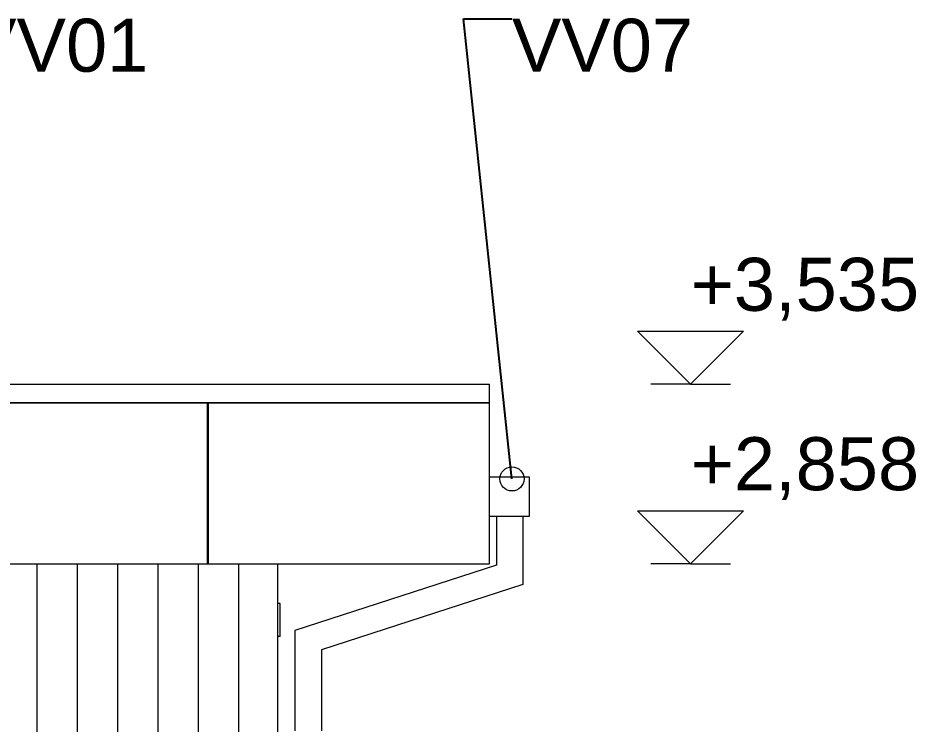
# Model space of a CAD drawing. Header units: millimetres. Extents: x 745166 to 884669, y -5000 to 15056.
# Drawn here: x 777322 to 780710, y 12392 to 15056 of the extents above; entities that cross this region are included whole.
import ezdxf

# ---------------------------------------------------------------- set-up
doc = ezdxf.new("R2010")
doc.units = ezdxf.units.MM
doc.header["$MEASUREMENT"] = 0
for name, color, linetype, lineweight in [('New_0_Pen_No__1', 7, 'Continuous', 13), ('New_Annotation - Label_Pen_No__1', 7, 'Continuous', 13), ('New_Dimensioning - General_Pen_No__1', 7, 'Continuous', 13), ('New_Shell - Roof_Pen_No__1', 7, 'Continuous', 13), ('New_Structural - Bearing_Pen_No__1', 7, 'Continuous', 13)]:
    doc.layers.add(name, color=color, linetype=linetype, lineweight=lineweight)
doc.layers.add('New_Structural - Bearing', color=7, linetype='Continuous')
doc.styles.add('GENERATED_STYLE_1', font='')
doc.styles.get('GENERATED_STYLE_1').set_extended_font_data('Arial')
doc.dimstyles.new('GENERATED_STYLE__1', dxfattribs={"dimtxt": 0.18, "dimasz": 182.4, "dimexe": 0.18, "dimexo": 0.0625, "dimgap": 0, "dimtad": 0, "dimtih": 1, "dimtoh": 1, "dimdec": 4, "dimzin": 0, "dimdsep": 46, "dimcen": 0.09, "dimadec": 0, "dimazin": 0, "dimtfac": 1, "dimtdec": 4, "dimtmove": 0, "dimatfit": 3, "dimldrblk": 'ARROWHEAD_1', "dimfxl": 0, "dimtolj": 1, "dimtzin": 0, "dimarcsym": 0})

# ---------------------------------------------------------------- blocks, each defined once
blk = doc.blocks.new('ARROWHEAD_1')
at = {"color": 0, "linetype": 'Continuous', "lineweight": 0}
blk.add_line((0, 0), (-1, 0), dxfattribs=at)
blk.add_circle((0, 0), 0.25, dxfattribs=at)

msp = doc.modelspace()

# ---------------------------------------------------------------- hatches: boundary and pattern name
at = {"layer": 'New_Structural - Bearing', "linetype": 'Continuous', "lineweight": 0, "true_color": 0x000000}
h = msp.add_hatch(dxfattribs=at)
h.set_pattern_fill('Plank_Floor_vert_0002', color=18, style=0, pattern_type=2)
h.set_pattern_definition([(90, (1009346.34, 10138.7), (152, 0), [])])
h.paths.add_polyline_path([(773644.6, 10138.7), (778279.6, 10138.7), (778279.6, 12996.7), (773644.6, 12996.7)])
h.paths.add_polyline_path([(776272.6, 11688.7), (774672.6, 11688.7), (774672.6, 12238.7), (776272.6, 12238.7)], flags=0)
h = msp.add_hatch(dxfattribs=at)
h.set_pattern_fill('Plank_Floor_vert_0002', color=18, style=0, pattern_type=2)
h.set_pattern_definition([(90, (1009346.34, 10138.7), (152, 0), [])])
h.paths.add_polyline_path([(778279.6, 12996.7), (778279.6, 10138.7), (778300.6, 10138.7), (778300.6, 12996.7)])

# ---------------------------------------------------------------- linework, layer by layer
at = {"layer": 'New_0_Pen_No__1', "color": 7, "linetype": 'Continuous', "lineweight": 13}
for p, q in [((778036.6, 12996.7), (778036.6, 13603.7)), ((778040.6, 12996.7), (778040.6, 13603.7)), ((779100.6, 13324.5), (779250.5, 13324.5)), ((779250.5, 13324.5), (779250.5, 13174.5)), ((779250.5, 13174.5), (779100.6, 13174.5)), ((779126.8, 13174.5), (779126.8, 12991)), ((779226.8, 13174.5), (779226.8, 12918.3)), ((779126.8, 12991), (778366.8, 12744.8)), ((779226.8, 12918.3), (778466.8, 12672.1)), ((778366.8, 12744.8), (778366.8, 12366.7)), ((778466.8, 12672.1), (778466.8, 12366.7))]:
    msp.add_line(p, q, dxfattribs=at)
at = {"layer": 'New_0_Pen_No__1', "color": 7, "linetype": 'Continuous', "lineweight": 13, "flags": 128}
msp.add_lwpolyline([(772644.6, 12996.7), (779100.6, 12996.7), (779100.6, 13603.7), (772644.6, 13603.7)], close=True, dxfattribs=at)
at = {"layer": 'New_Dimensioning - General_Pen_No__1', "color": 7, "linetype": 'Continuous', "lineweight": 13}
for p, q in [((779859.3, 13673.7), (779659.3, 13873.7)), ((779659.3, 13873.7), (780059.3, 13873.7)), ((780059.3, 13873.7), (779859.3, 13673.7)), ((779859.3, 13673.7), (779709.3, 13673.7)), ((779859.3, 13673.7), (780009.3, 13673.7)), ((779859.3, 12996.7), (779659.3, 13196.7)), ((779659.3, 13196.7), (780059.3, 13196.7)), ((780059.3, 13196.7), (779859.3, 12996.7)), ((779859.3, 12996.7), (779709.3, 12996.7)), ((779859.3, 12996.7), (780009.3, 12996.7))]:
    msp.add_line(p, q, dxfattribs=at)
at = {"layer": 'New_Shell - Roof_Pen_No__1', "color": 7, "linetype": 'Continuous', "lineweight": 13}
for p, q in [((772644.6, 13673.7), (779100.6, 13673.7)), ((779100.6, 13603.7), (779100.6, 13673.7)), ((772644.6, 13603.7), (779100.6, 13603.7)), ((779100.6, 12996.7), (779100.6, 13603.7)), ((772644.6, 12996.7), (779100.6, 12996.7))]:
    msp.add_line(p, q, dxfattribs=at)
at = {"layer": 'New_Structural - Bearing_Pen_No__1', "color": 7, "linetype": 'Continuous', "lineweight": 13}
for p, q in [((778300.6, 12996.7), (778300.6, 10138.7)), ((778310.6, 12846.7), (778300.6, 12846.7)), ((778310.6, 12843.6), (778310.6, 12846.7)), ((778310.6, 12834.8), (778310.6, 12843.6)), ((778310.6, 12820.9), (778310.6, 12834.8)), ((778310.6, 12803.5), (778310.6, 12820.9)), ((778310.6, 12784.2), (778310.6, 12803.5)), ((778310.6, 12764.9), (778310.6, 12784.2)), ((778310.6, 12747.5), (778310.6, 12764.9)), ((778310.6, 12733.6), (778310.6, 12747.5)), ((778310.6, 12721.7), (778300.6, 12721.7)), ((778310.6, 12724.8), (778310.6, 12733.6)), ((778310.6, 12721.7), (778310.6, 12724.8))]:
    msp.add_line(p, q, dxfattribs=at)

# ---------------------------------------------------------------- texts
at = {"layer": 'New_Annotation - Label_Pen_No__1', "color": 7, "linetype": 'Continuous', "lineweight": 13, "char_height": 200, "attachment_point": 1, "style": 'GENERATED_STYLE_1'}
for s, insert in [('\\A1;{\\pql;\\fArial|b0|i0|c0|p34;VV0\\fArial|b0|i0|c0|p34;1}', (777130, 15052.9)), ('\\A1;{\\pql;\\fArial|b0|i0|c0|p34;VV0\\fArial|b0|i0|c0|p34;7}', (779185.3, 15052.9))]:
    msp.add_mtext(s, dxfattribs=dict(at, insert=insert))
at = {"layer": 'New_Dimensioning - General_Pen_No__1', "color": 7, "lineweight": 13, "char_height": 200, "attachment_point": 7, "style": 'GENERATED_STYLE_1'}
for s, insert in [('\\A1;{\\pql;\\fArial|b0|i0|c0|p34;+3,535}', (779859.3, 13913.7)), ('\\A1;{\\pql;\\fArial|b0|i0|c0|p34;+2,858}', (779859.3, 13236.7))]:
    msp.add_mtext(s, dxfattribs=dict(at, insert=insert))

# ---------------------------------------------------------------- leaders
at = {"layer": 'New_Annotation - Label_Pen_No__1', "color": 7, "linetype": 'Continuous', "lineweight": 13, "annotation_type": 0, "has_hookline": 1, "hookline_direction": 0}
for points, text_width in [([(777130, 12496.2), (776947.6, 15052.9), (777130, 15052.9)], 630.4), ([(779185.3, 13316.7), (779002.9, 15052.9), (779185.3, 15052.9)], 668.8)]:
    msp.add_leader(points, dimstyle='GENERATED_STYLE__1', dxfattribs=dict(at, text_width=text_width))

doc.saveas('drawing.dxf')
